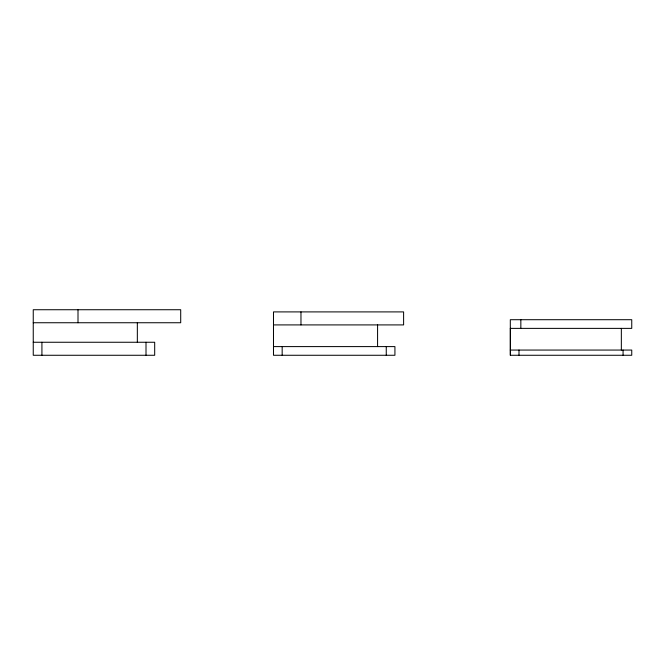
<?xml version="1.0" encoding="UTF-8"?>
<svg xmlns="http://www.w3.org/2000/svg" width="665" height="665" viewBox="0 0 665 665"><rect width="100%" height="100%" fill="white"/><g stroke="black" fill="none" stroke-linecap="round" stroke-linejoin="round"><path stroke-width="1" d="M33.25 322.741L180.705 322.741L180.705 309.732L33.25 309.732L33.25 355.268L154.687 355.268L154.687 342.259L33.25 342.259M273.49 324.911L403.605 324.911L403.605 311.902L273.49 311.902L273.49 355.268L394.927 355.268L394.927 346.598L273.49 346.598M510.313 328.377L631.75 328.377L631.75 319.707L510.313 319.707L510.313 355.268L631.75 355.268L631.75 350.064L510.313 350.064M623.072 350.064L623.072 355.268M621.343 328.377L621.343 350.064M520.845 319.707L520.845 328.377M518.991 350.064L518.991 355.268M510.379 328.377L510.388 355.268M386.257 346.598L386.257 355.268M377.579 324.911L377.579 346.598M300.971 311.902L300.971 324.911M282.168 346.598L282.168 355.268M146.009 342.259L146.009 355.268M137.339 322.741L137.339 342.259M78.005 309.732L78.005 322.741M41.92 342.259L41.92 355.268"/></g></svg>
